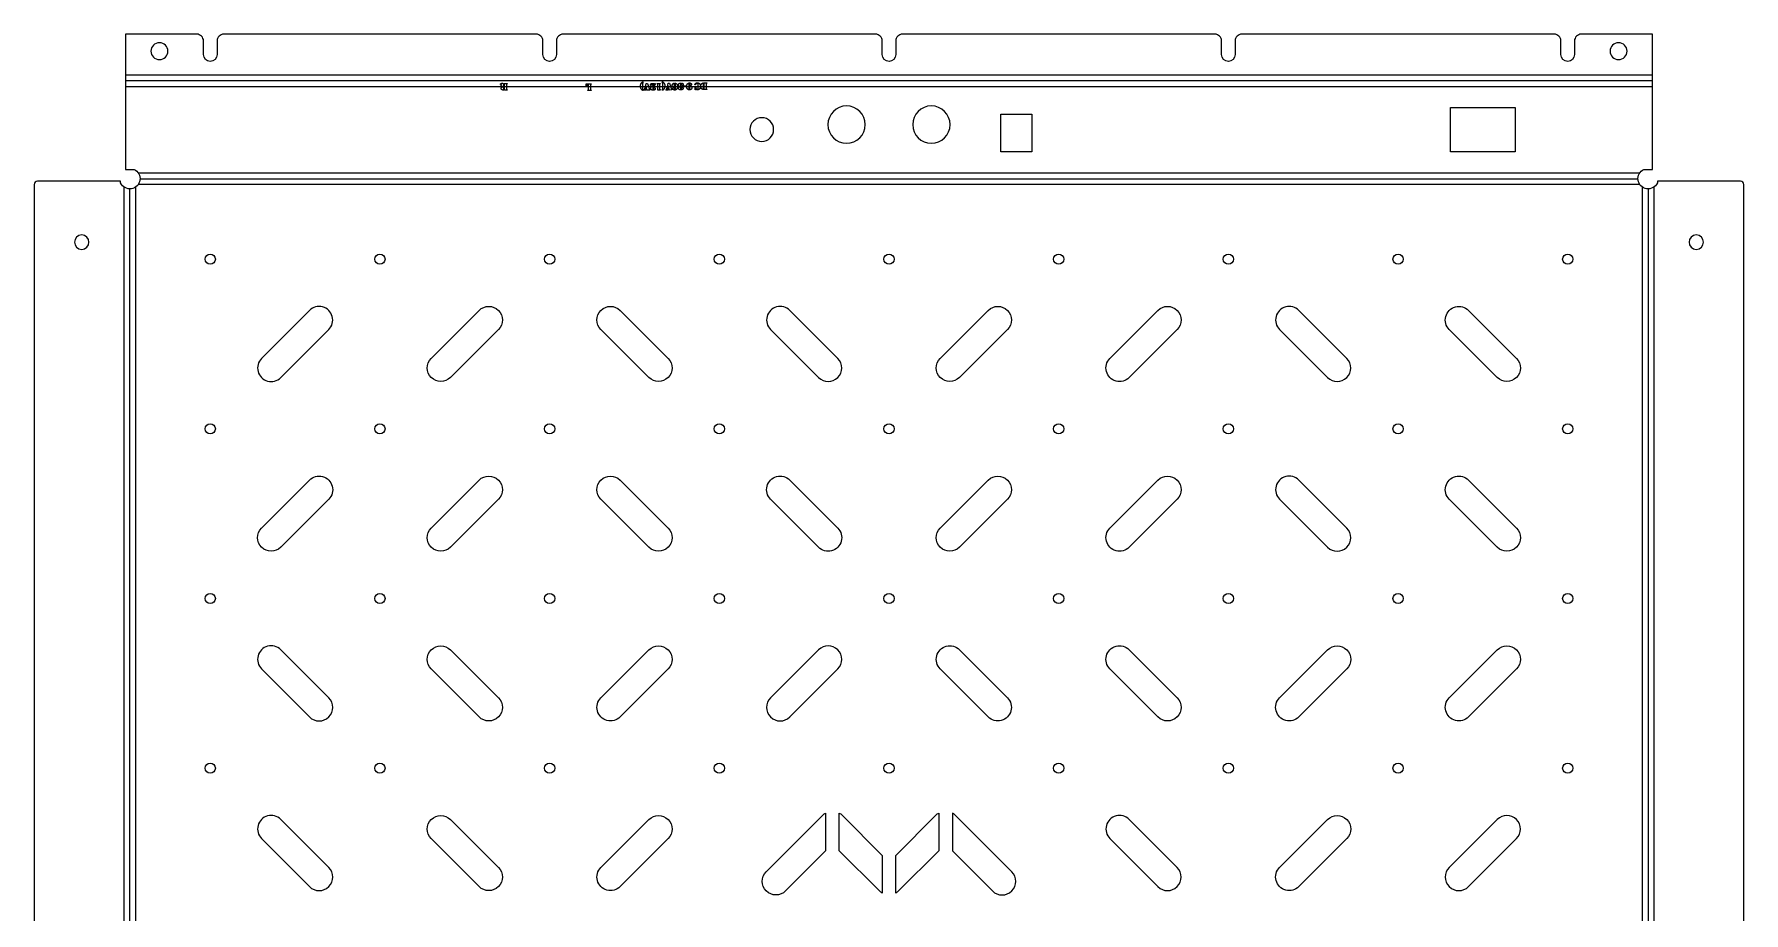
# Model space of a CAD drawing. Header units: millimetres. Extents: x -56 to 448, y 0 to 533.
# Drawn here: x -56 to 448, y 274 to 533 of the extents above; entities that cross this region are included whole.
import ezdxf

# ---------------------------------------------------------------- set-up
doc = ezdxf.new("R2010")
doc.units = ezdxf.units.MM

msp = doc.modelspace()

# ---------------------------------------------------------------- linework, layer by layer
at = {"layer": 'BEND'}
for p, q in [((-29, 518.88), (421, 518.88)), ((-24.7, 489.98), (416.7, 489.98)), ((-27.7, 45.59), (-27.7, 486.98)), ((419.7, 486.98), (419.7, 45.59))]:
    msp.add_line(p, q, dxfattribs=at)
at = {"layer": 'BEND_EXTENT'}
for p, q in [((-29, 520.57), (421, 520.57)), ((-29, 517.18), (421, 517.18)), ((-25.22, 491.68), (417.22, 491.68)), ((-29.39, 45.06), (-29.39, 487.51)), ((-26, 487.51), (-26, 45.06)), ((417.22, 488.29), (-25.22, 488.29)), ((418, 45.06), (418, 487.51)), ((421.39, 487.51), (421.39, 45.06))]:
    msp.add_line(p, q, dxfattribs=at)
at = {"layer": 'INTERIOR_PROFILES'}
for points in [[(238.06, 508.96), (238.06, 497.86), (228.96, 497.86), (228.96, 508.96)], [(380.5, 510.93), (380.5, 497.93), (361.5, 497.93), (361.5, 510.93)]]:
    msp.add_lwpolyline(points, close=True, dxfattribs=at)
for points in [[(11.1, 437.04, 1), (16.76, 431.39), (30.9, 445.53, 1), (25.24, 451.19)], [(80.9, 445.53), (66.76, 431.39, -1), (61.1, 437.04), (75.24, 451.19, -1)], [(116.76, 451.19), (130.9, 437.04, -1), (125.24, 431.39), (111.1, 445.53, -1)], [(166.76, 451.19, 1), (161.1, 445.53), (175.24, 431.39, 1), (180.9, 437.04)], [(230.9, 445.53), (216.76, 431.39, -1), (211.1, 437.04), (225.24, 451.19, -1)], [(261.1, 437.04), (275.24, 451.19, -1), (280.9, 445.53), (266.76, 431.39, -1)], [(325.24, 431.39, 1), (330.9, 437.04), (316.76, 451.19, 1), (311.1, 445.53)], [(366.76, 451.19), (380.9, 437.04, -1), (375.24, 431.39), (361.1, 445.53, -1)], [(30.9, 395.53), (16.76, 381.39, -1), (11.1, 387.04), (25.24, 401.19, -1)], [(80.9, 395.53), (66.76, 381.39, -1), (61.1, 387.04), (75.24, 401.19, -1)], [(116.76, 401.19), (130.9, 387.04, -1), (125.24, 381.39), (111.1, 395.53, -1)], [(166.76, 401.19), (180.9, 387.04, -1), (175.24, 381.39), (161.1, 395.53, -1)], [(230.9, 395.53), (216.76, 381.39, -1), (211.1, 387.04), (225.24, 401.19, -1)], [(261.1, 387.04), (275.24, 401.19, -1), (280.9, 395.53), (266.76, 381.39, -1)], [(316.76, 401.19, 1), (311.1, 395.53), (325.24, 381.39, 1), (330.9, 387.04)], [(366.76, 401.19), (380.9, 387.04, -1), (375.24, 381.39), (361.1, 395.53, -1)], [(16.76, 351.19, 1), (11.1, 345.53), (25.24, 331.39, 1), (30.9, 337.04)], [(66.76, 351.19), (80.9, 337.04, -1), (75.24, 331.39), (61.1, 345.53, -1)], [(130.9, 345.53), (116.76, 331.39, -1), (111.1, 337.04), (125.24, 351.19, -1)], [(161.1, 337.04, 1), (166.76, 331.39), (180.9, 345.53, 1), (175.24, 351.19)], [(225.24, 331.39), (211.1, 345.53, -1), (216.76, 351.19), (230.9, 337.04, -1)], [(275.24, 331.39), (261.1, 345.53, -1), (266.76, 351.19), (280.9, 337.04, -1)], [(330.9, 345.53), (316.76, 331.39, -1), (311.1, 337.04), (325.24, 351.19, -1)], [(380.9, 345.53), (366.76, 331.39, -1), (361.1, 337.04), (375.24, 351.19, -1)], [(25.24, 281.39, 1), (30.9, 287.04), (16.76, 301.19, 1), (11.1, 295.53)], [(75.24, 281.39), (61.1, 295.53, -1), (66.76, 301.19), (80.9, 287.04, -1)], [(111.1, 287.04), (125.24, 301.19, -1), (130.9, 295.53), (116.76, 281.39, -1)], [(159.84, 285.78), (176.5, 302.45, -0.065543), (177.33, 303.08), (177.33, 291.96), (165.5, 280.12, -1)], [(181.33, 291.96), (181.33, 303.08, -0.065543), (182.16, 302.45), (194, 290.61), (194, 279.49, -0.065543), (193.17, 280.12)], [(210.67, 303.08), (210.67, 291.96), (198.83, 280.12, -0.065543), (198, 279.49), (198, 290.61), (209.84, 302.45, -0.065543)], [(226.5, 280.12, 1), (232.16, 285.78), (215.5, 302.45, 0.065543), (214.67, 303.08), (214.67, 291.96)], [(275.24, 281.39, 1), (280.9, 287.04), (266.76, 301.19, 1), (261.1, 295.53)], [(311.1, 287.04), (325.24, 301.19, -1), (330.9, 295.53), (316.76, 281.39, -1)], [(380.9, 295.53, 1), (375.24, 301.19), (361.1, 287.04, 1), (366.76, 281.39)]]:
    msp.add_lwpolyline(points, format="xyb", close=True, dxfattribs=at)
at = {"layer": 'INTERIOR_PROFILES', "extrusion": (0, 0, -1)}
for centre, radius in [((19, 527.57), 2.5), ((-411, 527.57), 2.5), ((-183.49, 505.93), 5.5), ((-208.49, 505.93), 5.5), ((-158.5, 504.47), 3.5), ((41.89, 471.29), 2.12), ((-433.89, 471.29), 2.12)]:
    msp.add_circle(centre, radius, dxfattribs=at)
at = {"layer": 'INTERIOR_PROFILES'}
for centre in [(-4, 466.29), (46, 466.29), (96, 466.29), (146, 466.29), (196, 466.29), (246, 466.29), (296, 466.29), (346, 466.29), (396, 466.29), (-4, 416.29), (46, 416.29), (96, 416.29), (146, 416.29), (196, 416.29), (246, 416.29), (296, 416.29), (346, 416.29), (396, 416.29), (-4, 366.29), (46, 366.29), (96, 366.29), (146, 366.29), (196, 366.29), (246, 366.29), (296, 366.29), (346, 366.29), (396, 366.29), (-4, 316.29), (46, 316.29), (96, 316.29), (146, 316.29), (196, 316.29), (246, 316.29), (296, 316.29), (346, 316.29), (396, 316.29)]:
    msp.add_circle(centre, 1.5, dxfattribs=at)
at = {"layer": 'OUTER_PROFILES'}
msp.add_lwpolyline([(447.89, 44.29), (447.89, 488.29, 0.414214), (446.89, 489.29), (422.42, 489.29), (422.42, 488.73, -1.43416), (418.44, 492.71), (421, 492.71), (421, 532.57), (400, 532.57, 0.414214), (398, 530.57), (398, 526.57, -1), (394, 526.57), (394, 530.57, 0.414214), (392, 532.57), (300, 532.57, 0.414214), (298, 530.57), (298, 526.57, -1), (294, 526.57), (294, 530.57, 0.414214), (292, 532.57), (200, 532.57, 0.414214), (198, 530.57), (198, 526.57, -1), (194, 526.57), (194, 530.57, 0.414214), (192, 532.57), (100, 532.57, 0.414214), (98, 530.57), (98, 526.57, -1), (94, 526.57), (94, 530.57, 0.414214), (92, 532.57), (0, 532.57, 0.414214), (-2, 530.57), (-2, 526.57, -1), (-6, 526.57), (-6, 530.57, 0.414214), (-8, 532.57), (-29, 532.57), (-29, 492.71), (-26.44, 492.71, -1.43416), (-30.42, 488.73), (-30.42, 489.29), (-54.89, 489.29, 0.414214), (-55.89, 488.29), (-55.89, 44.29, 0.414214)], format="xyb", dxfattribs=at)
at = {"layer": 'TEXT'}
for p, q in [((81.75, 517.45), (81.75, 517.76)), ((82.38, 517.7), (82.38, 517.45)), ((82.38, 516.84), (82.38, 516.45)), ((82.54, 516.08), (82.51, 516.08)), ((82.55, 517.2), (82.54, 517.04)), ((82.55, 516.24), (82.54, 516.08)), ((82.61, 518.08), (82.66, 518.08)), ((82.66, 518.08), (83.32, 518.08)), ((82.66, 516.08), (82.66, 517.8)), ((83.31, 516.08), (82.66, 516.08)), ((83.31, 517.81), (83.31, 516.34)), ((83.35, 516.08), (83.31, 516.08)), ((83.32, 518.08), (83.35, 518.08)), ((106.75, 517.37), (106.75, 517.96)), ((106.75, 517.96), (107.31, 517.96)), ((107.31, 517.96), (107.31, 517.8)), ((107.43, 515.96), (107.38, 515.96)), ((107.43, 517.96), (108.08, 517.96)), ((107.43, 516.24), (107.43, 517.96)), ((108.08, 515.96), (107.43, 515.96)), ((108.08, 517.96), (108.12, 517.96)), ((108.08, 517.7), (108.08, 516.23)), ((108.12, 515.96), (108.08, 515.96)), ((123.81, 516.18), (123.89, 516.22)), ((124.25, 516.04), (123.89, 516.03)), ((124.04, 516.46), (124.27, 517.32)), ((124.35, 517.04), (124.19, 516.42)), ((124.26, 516.21), (124.31, 516.2)), ((124.27, 517.32), (124.35, 517.04)), ((124.32, 517.53), (124.45, 518.04)), ((124.68, 516.34), (124.32, 517.53)), ((124.45, 518.04), (124.84, 518.05)), ((125.37, 516.05), (124.72, 516.04)), ((124.84, 518.05), (125.38, 516.3)), ((126.22, 517.2), (126.41, 517.28)), ((126.44, 518.05), (126.64, 518)), ((126.51, 516.04), (126.47, 516.04)), ((126.5, 516.2), (126.51, 516.04)), ((126.63, 516.04), (126.63, 516.2)), ((126.65, 517.4), (126.69, 517.42)), ((127.78, 518.08), (127.83, 518.08)), ((127.83, 518.08), (128.4, 518.09)), ((127.86, 516.08), (127.84, 517.8)), ((128.47, 516.12), (127.86, 516.08)), ((128.4, 518.09), (128.44, 518.09)), ((128.4, 517.81), (128.41, 516.44)), ((128.48, 516.29), (128.53, 516.28)), ((130.33, 516.26), (130.4, 516.29)), ((130.76, 516.11), (130.4, 516.11)), ((130.56, 516.53), (130.79, 517.39)), ((130.87, 517.12), (130.7, 516.5)), ((130.78, 516.29), (130.83, 516.27)), ((130.79, 517.39), (130.87, 517.12)), ((130.84, 517.6), (130.97, 518.12)), ((131.19, 516.41), (130.84, 517.6)), ((130.97, 518.12), (131.36, 518.12)), ((131.89, 516.13), (131.24, 516.12)), ((131.36, 518.12), (131.9, 516.37)), ((132.73, 517.87), (132.73, 517.32)), ((132.8, 518.16), (132.83, 518.16)), ((132.82, 516.26), (132.82, 516.11)), ((132.83, 518.16), (132.83, 518.01)), ((132.93, 516.11), (132.93, 516.26)), ((132.94, 518.01), (132.94, 518.16)), ((132.95, 517.22), (132.95, 517.05)), ((133.08, 516.47), (133.06, 517.82)), ((134.53, 517.82), (134.53, 517.4)), ((134.54, 516.88), (134.54, 516.82)), ((134.54, 516.82), (134.55, 516.49)), ((134.62, 518.18), (134.68, 518.18)), ((134.71, 516.13), (134.67, 516.13)), ((134.68, 518.18), (134.69, 518.03)), ((134.71, 516.29), (134.71, 516.13)), ((134.82, 518.03), (134.81, 518.18)), ((134.84, 516.14), (134.84, 516.29)), ((134.92, 516.41), (134.86, 516.47)), ((135.51, 517.07), (135.51, 517.27)), ((135.57, 517.33), (136.2, 517.33)), ((136.2, 517.02), (135.57, 517.01)), ((136.26, 517.28), (136.26, 517.08)), ((136.97, 517.85), (136.98, 516.5)), ((137.09, 517.1), (137.09, 517.27)), ((137.1, 516.3), (137.1, 516.16)), ((137.11, 518.21), (137.11, 518.06)), ((137.21, 516.16), (137.21, 516.3)), ((137.22, 518.06), (137.22, 518.21)), ((137.27, 517.85), (137.32, 517.92)), ((137.32, 516.45), (137.31, 517)), ((138.85, 516.26), (138.84, 516.87)), ((139.01, 516.24), (139, 516.2)), ((139.43, 518.25), (139.43, 518.07)), ((139.46, 516.35), (139.46, 516.17)), ((139.55, 518.07), (139.55, 518.25)), ((139.57, 516.17), (139.57, 516.35)), ((139.61, 516.17), (139.57, 516.17)), ((139.73, 517.82), (139.73, 517.88)), ((139.74, 516.61), (139.73, 517.82)), ((141.21, 517.81), (141.22, 516.66)), ((141.37, 518.23), (141.37, 518.08)), ((141.39, 516.4), (141.39, 516.23)), ((141.5, 518.23), (142.15, 518.24)), ((141.52, 516.24), (141.5, 518.23)), ((142.18, 516.24), (141.52, 516.24)), ((142.15, 518.24), (142.19, 518.24)), ((142.15, 517.98), (142.17, 516.51)), ((142.21, 516.24), (142.18, 516.24))]:
    msp.add_line(p, q, dxfattribs=at)
for points in [[(81.52, 517.8), (81.52, 517.85), (81.57, 517.91)], [(81.55, 517.75), (81.52, 517.77), (81.52, 517.8)], [(81.6, 517.72), (81.57, 517.72), (81.55, 517.75)], [(81.57, 517.91), (81.61, 517.98), (81.68, 518.03)], [(81.67, 517.77), (81.64, 517.72), (81.6, 517.72)], [(81.7, 517.8), (81.69, 517.79), (81.67, 517.77)], [(81.68, 518.03), (81.74, 518.08), (81.81, 518.1)], [(81.72, 517.8), (81.71, 517.8), (81.7, 517.8)], [(81.75, 517.76), (81.75, 517.8), (81.72, 517.8)], [(81.74, 516.59), (81.74, 516.8), (81.86, 516.93)], [(81.93, 516.2), (81.73, 516.34), (81.74, 516.59)], [(81.78, 517.32), (81.75, 517.38), (81.75, 517.45)], [(81.87, 517.21), (81.81, 517.26), (81.78, 517.32)], [(81.81, 518.1), (81.88, 518.12), (81.97, 518.12)], [(81.86, 516.93), (81.92, 516.98), (81.99, 517.02)], [(82.01, 517.14), (81.93, 517.17), (81.87, 517.21)], [(82.23, 516.09), (82.06, 516.11), (81.93, 516.2)], [(81.97, 518.12), (82.17, 518.12), (82.27, 518.01)], [(81.99, 517.02), (82.06, 517.05), (82.21, 517.1)], [(82.21, 517.1), (82.08, 517.12), (82.01, 517.14)], [(82.51, 516.08), (82.34, 516.08), (82.23, 516.09)], [(82.27, 518.01), (82.38, 517.9), (82.38, 517.7)], [(82.38, 517.45), (82.38, 517.37), (82.38, 517.36)], [(82.38, 517.36), (82.39, 517.3), (82.42, 517.26)], [(82.39, 516.94), (82.38, 516.9), (82.38, 516.84)], [(82.38, 516.45), (82.38, 516.36), (82.42, 516.31)], [(82.43, 517), (82.4, 516.97), (82.39, 516.94)], [(82.42, 517.26), (82.47, 517.2), (82.55, 517.2)], [(82.42, 516.31), (82.45, 516.27), (82.55, 516.24)], [(82.54, 517.04), (82.47, 517.03), (82.43, 517)], [(82.48, 518), (82.48, 518.04), (82.52, 518.06)], [(82.55, 517.92), (82.48, 517.93), (82.48, 518)], [(82.52, 518.06), (82.55, 518.08), (82.61, 518.08)], [(82.62, 517.9), (82.61, 517.9), (82.55, 517.92)], [(82.64, 517.88), (82.63, 517.9), (82.62, 517.9)], [(82.66, 517.8), (82.66, 517.86), (82.64, 517.88)], [(83.33, 517.88), (83.31, 517.86), (83.31, 517.81)], [(83.31, 516.34), (83.31, 516.29), (83.33, 516.27)], [(83.35, 517.9), (83.34, 517.9), (83.33, 517.88)], [(83.33, 516.27), (83.34, 516.26), (83.35, 516.25)], [(83.35, 518.08), (83.41, 518.08), (83.44, 518.06)], [(83.4, 517.92), (83.36, 517.91), (83.35, 517.9)], [(83.35, 516.25), (83.35, 516.25), (83.4, 516.23)], [(83.43, 516.1), (83.4, 516.08), (83.35, 516.08)], [(83.46, 518), (83.46, 517.94), (83.4, 517.92)], [(83.4, 516.23), (83.46, 516.21), (83.46, 516.15)], [(83.46, 516.15), (83.46, 516.12), (83.43, 516.1)], [(83.44, 518.06), (83.46, 518.04), (83.46, 518)], [(106.76, 517.3), (106.75, 517.32), (106.75, 517.37)], [(106.82, 517.27), (106.78, 517.27), (106.76, 517.3)], [(106.88, 517.3), (106.86, 517.27), (106.82, 517.27)], [(106.92, 517.4), (106.9, 517.32), (106.88, 517.3)], [(107.01, 517.59), (106.96, 517.51), (106.92, 517.4)], [(107.12, 517.72), (107.06, 517.68), (107.01, 517.59)], [(107.2, 517.77), (107.16, 517.75), (107.12, 517.72)], [(107.31, 517.8), (107.24, 517.79), (107.2, 517.77)], [(107.25, 516.04), (107.25, 516.11), (107.32, 516.12)], [(107.29, 515.98), (107.25, 516.01), (107.25, 516.04)], [(107.38, 515.96), (107.32, 515.96), (107.29, 515.98)], [(107.32, 516.12), (107.38, 516.14), (107.39, 516.14)], [(107.39, 516.14), (107.4, 516.15), (107.41, 516.16)], [(107.41, 516.16), (107.43, 516.19), (107.43, 516.24)], [(108.1, 517.77), (108.08, 517.75), (108.08, 517.7)], [(108.08, 516.23), (108.08, 516.18), (108.1, 516.16)], [(108.12, 517.79), (108.11, 517.79), (108.1, 517.77)], [(108.1, 516.16), (108.11, 516.14), (108.12, 516.14)], [(108.12, 517.96), (108.17, 517.96), (108.2, 517.94)], [(108.17, 517.81), (108.12, 517.79), (108.12, 517.79)], [(108.12, 516.14), (108.12, 516.14), (108.17, 516.12)], [(108.2, 515.98), (108.17, 515.96), (108.12, 515.96)], [(108.23, 517.89), (108.23, 517.83), (108.17, 517.81)], [(108.17, 516.12), (108.23, 516.1), (108.23, 516.04)], [(108.2, 517.94), (108.23, 517.92), (108.23, 517.89)], [(108.23, 516.04), (108.23, 516), (108.2, 515.98)], [(122.75, 517.24), (122.74, 517.51), (122.84, 517.76)], [(122.86, 516.71), (122.75, 516.96), (122.75, 517.24)], [(122.84, 517.76), (122.95, 518.02), (123.1, 518.22)], [(123.13, 516.26), (122.97, 516.46), (122.86, 516.71)], [(123.1, 518.22), (123.19, 518.33), (123.29, 518.42)], [(123.31, 516.07), (123.21, 516.16), (123.13, 516.26)], [(123.29, 518.42), (123.39, 518.5), (123.43, 518.5)], [(123.32, 517.59), (123.31, 517.44), (123.32, 517.24)], [(123.46, 515.99), (123.42, 515.98), (123.31, 516.07)], [(123.36, 517.93), (123.33, 517.73), (123.32, 517.59)], [(123.32, 517.24), (123.32, 517.04), (123.33, 516.9)], [(123.33, 516.9), (123.35, 516.75), (123.38, 516.56)], [(123.49, 518.34), (123.41, 518.19), (123.36, 517.93)], [(123.38, 516.56), (123.43, 516.3), (123.51, 516.15)], [(123.43, 518.5), (123.45, 518.5), (123.48, 518.48)], [(123.51, 516.01), (123.48, 515.99), (123.46, 515.99)], [(123.48, 518.48), (123.52, 518.45), (123.51, 518.42)], [(123.51, 518.42), (123.51, 518.39), (123.49, 518.34)], [(123.51, 516.15), (123.54, 516.1), (123.54, 516.07)], [(123.54, 516.07), (123.54, 516.04), (123.51, 516.01)], [(123.76, 516.11), (123.76, 516.14), (123.77, 516.15)], [(123.8, 516.05), (123.76, 516.07), (123.76, 516.11)], [(123.77, 516.15), (123.78, 516.17), (123.81, 516.18)], [(123.89, 516.03), (123.82, 516.03), (123.8, 516.05)], [(123.89, 516.22), (123.93, 516.24), (123.98, 516.31)], [(123.98, 516.31), (124.02, 516.37), (124.04, 516.46)], [(124.19, 516.42), (124.17, 516.36), (124.17, 516.35)], [(124.17, 516.35), (124.17, 516.32), (124.19, 516.28)], [(124.19, 516.28), (124.21, 516.23), (124.26, 516.21)], [(124.34, 516.06), (124.3, 516.04), (124.25, 516.04)], [(124.31, 516.2), (124.37, 516.18), (124.37, 516.12)], [(124.37, 516.12), (124.37, 516.08), (124.34, 516.06)], [(124.56, 516.12), (124.56, 516.18), (124.62, 516.2)], [(124.58, 516.09), (124.56, 516.1), (124.56, 516.12)], [(124.6, 516.06), (124.59, 516.07), (124.58, 516.09)], [(124.64, 516.05), (124.62, 516.05), (124.6, 516.06)], [(124.62, 516.2), (124.65, 516.22), (124.67, 516.24)], [(124.72, 516.04), (124.66, 516.04), (124.64, 516.05)], [(124.67, 516.24), (124.68, 516.26), (124.68, 516.3)], [(124.68, 516.3), (124.68, 516.32), (124.68, 516.34)], [(125.48, 516.07), (125.44, 516.05), (125.37, 516.05)], [(125.38, 516.3), (125.39, 516.26), (125.4, 516.25)], [(125.4, 516.25), (125.41, 516.23), (125.44, 516.22)], [(125.44, 516.22), (125.48, 516.2), (125.5, 516.19)], [(125.51, 516.14), (125.51, 516.1), (125.48, 516.07)], [(125.5, 516.19), (125.51, 516.17), (125.51, 516.14)], [(125.71, 517.5), (125.71, 517.61), (125.76, 517.73)], [(125.73, 517.43), (125.71, 517.46), (125.71, 517.5)], [(125.79, 517.41), (125.75, 517.4), (125.73, 517.43)], [(125.76, 517.73), (125.81, 517.86), (125.89, 517.93)], [(125.78, 516.6), (125.78, 516.8), (125.9, 516.95)], [(125.94, 516.22), (125.79, 516.37), (125.78, 516.6)], [(125.85, 517.48), (125.84, 517.41), (125.79, 517.41)], [(125.87, 517.54), (125.86, 517.52), (125.85, 517.48)], [(125.89, 517.57), (125.88, 517.56), (125.87, 517.54)], [(125.89, 517.93), (125.95, 518), (126.04, 518.04)], [(125.99, 517.61), (125.92, 517.61), (125.89, 517.57)], [(125.9, 516.95), (126.01, 517.11), (126.22, 517.2)], [(126.17, 516.09), (126.04, 516.13), (125.94, 516.22)], [(126.34, 517.56), (126.07, 517.61), (125.99, 517.61)], [(126.04, 518.04), (126.14, 518.08), (126.22, 518.09)], [(126.47, 516.04), (126.31, 516.04), (126.17, 516.09)], [(126.22, 518.09), (126.33, 518.09), (126.44, 518.05)], [(126.63, 517.53), (126.52, 517.53), (126.34, 517.56)], [(126.39, 516.82), (126.37, 516.73), (126.37, 516.6)], [(126.37, 516.6), (126.38, 516.36), (126.42, 516.28)], [(126.43, 516.97), (126.4, 516.91), (126.39, 516.82)], [(126.41, 517.28), (126.5, 517.31), (126.65, 517.4)], [(126.42, 516.28), (126.43, 516.25), (126.45, 516.23)], [(126.51, 517.08), (126.47, 517.04), (126.43, 516.97)], [(126.45, 516.23), (126.47, 516.22), (126.5, 516.2)], [(126.7, 517.24), (126.56, 517.13), (126.51, 517.08)], [(126.56, 516.53), (126.55, 516.64), (126.64, 516.72)], [(126.59, 516.4), (126.56, 516.45), (126.56, 516.53)], [(126.68, 516.3), (126.62, 516.35), (126.59, 516.4)], [(126.99, 517.67), (126.86, 517.53), (126.63, 517.53)], [(126.63, 516.2), (126.67, 516.21), (126.7, 516.23)], [(126.87, 516.12), (126.79, 516.08), (126.63, 516.04)], [(126.64, 518), (126.8, 517.95), (126.85, 517.96)], [(126.64, 516.72), (126.72, 516.8), (126.84, 516.8)], [(126.72, 516.26), (126.72, 516.28), (126.68, 516.3)], [(126.69, 517.42), (126.75, 517.42), (126.8, 517.44)], [(126.86, 517.38), (126.8, 517.32), (126.7, 517.24)], [(126.7, 516.23), (126.72, 516.24), (126.72, 516.26)], [(126.8, 517.44), (126.86, 517.45), (126.96, 517.5)], [(126.84, 516.8), (126.96, 516.8), (127.04, 516.72)], [(126.85, 517.96), (126.91, 517.96), (126.98, 518.02)], [(126.96, 517.5), (126.91, 517.43), (126.86, 517.38)], [(127.06, 516.28), (126.99, 516.18), (126.87, 516.12)], [(126.98, 518.02), (127.03, 518.06), (127.05, 518.06)], [(127.09, 517.81), (127.05, 517.73), (126.99, 517.67)], [(127.04, 516.72), (127.13, 516.63), (127.13, 516.51)], [(127.05, 518.06), (127.08, 518.06), (127.1, 518.04)], [(127.13, 516.51), (127.13, 516.39), (127.06, 516.28)], [(127.12, 517.97), (127.12, 517.89), (127.09, 517.81)], [(127.1, 518.04), (127.12, 518.01), (127.12, 517.97)], [(127.65, 518), (127.65, 518.04), (127.69, 518.06)], [(127.73, 517.92), (127.65, 517.93), (127.65, 518)], [(127.69, 518.06), (127.72, 518.08), (127.78, 518.08)], [(127.79, 517.9), (127.78, 517.9), (127.73, 517.92)], [(127.82, 517.88), (127.8, 517.9), (127.79, 517.9)], [(127.84, 517.8), (127.84, 517.86), (127.82, 517.88)], [(128.42, 517.89), (128.4, 517.86), (128.4, 517.81)], [(128.41, 516.44), (128.41, 516.36), (128.43, 516.32)], [(128.44, 517.91), (128.43, 517.9), (128.42, 517.89)], [(128.43, 516.32), (128.45, 516.29), (128.48, 516.29)], [(128.44, 518.09), (128.51, 518.09), (128.54, 518.07)], [(128.51, 517.93), (128.45, 517.91), (128.44, 517.91)], [(128.56, 516.14), (128.54, 516.12), (128.47, 516.12)], [(128.58, 518.01), (128.58, 517.94), (128.51, 517.93)], [(128.53, 516.28), (128.6, 516.27), (128.6, 516.21)], [(128.54, 518.07), (128.58, 518.05), (128.58, 518.01)], [(128.6, 516.21), (128.6, 516.16), (128.56, 516.14)], [(129.18, 518.49), (129.18, 518.51), (129.2, 518.54)], [(129.21, 518.4), (129.18, 518.46), (129.18, 518.49)], [(129.2, 518.54), (129.23, 518.57), (129.26, 518.57)], [(129.2, 516.14), (129.2, 516.17), (129.23, 516.22)], [(129.23, 516.08), (129.2, 516.11), (129.2, 516.14)], [(129.33, 518), (129.29, 518.26), (129.21, 518.4)], [(129.23, 516.22), (129.31, 516.37), (129.35, 516.63)], [(129.29, 516.05), (129.26, 516.05), (129.23, 516.08)], [(129.26, 518.57), (129.3, 518.57), (129.4, 518.49)], [(129.43, 516.14), (129.33, 516.05), (129.29, 516.05)], [(129.38, 517.66), (129.37, 517.8), (129.33, 518)], [(129.35, 516.63), (129.38, 516.83), (129.39, 516.97)], [(129.4, 517.31), (129.4, 517.51), (129.38, 517.66)], [(129.39, 516.97), (129.4, 517.11), (129.4, 517.31)], [(129.4, 518.49), (129.5, 518.4), (129.59, 518.29)], [(129.61, 516.34), (129.53, 516.23), (129.43, 516.14)], [(129.59, 518.29), (129.75, 518.1), (129.86, 517.84)], [(129.87, 516.79), (129.77, 516.54), (129.61, 516.34)], [(129.86, 517.84), (129.97, 517.59), (129.97, 517.32)], [(129.97, 517.32), (129.97, 517.05), (129.87, 516.79)], [(130.28, 516.18), (130.28, 516.21), (130.29, 516.23)], [(130.32, 516.12), (130.28, 516.14), (130.28, 516.18)], [(130.29, 516.23), (130.3, 516.24), (130.33, 516.26)], [(130.4, 516.11), (130.34, 516.11), (130.32, 516.12)], [(130.4, 516.29), (130.45, 516.32), (130.49, 516.38)], [(130.49, 516.38), (130.54, 516.45), (130.56, 516.53)], [(130.7, 516.5), (130.69, 516.44), (130.69, 516.43)], [(130.69, 516.43), (130.69, 516.39), (130.7, 516.35)], [(130.7, 516.35), (130.73, 516.3), (130.78, 516.29)], [(130.85, 516.13), (130.82, 516.11), (130.76, 516.11)], [(130.83, 516.27), (130.88, 516.25), (130.88, 516.2)], [(130.88, 516.2), (130.88, 516.16), (130.85, 516.13)], [(131.08, 516.2), (131.08, 516.25), (131.13, 516.27)], [(131.09, 516.16), (131.08, 516.18), (131.08, 516.2)], [(131.12, 516.13), (131.1, 516.14), (131.09, 516.16)], [(131.15, 516.12), (131.13, 516.12), (131.12, 516.13)], [(131.13, 516.27), (131.17, 516.29), (131.18, 516.31)], [(131.24, 516.12), (131.18, 516.12), (131.15, 516.12)], [(131.18, 516.31), (131.2, 516.33), (131.2, 516.37)], [(131.2, 516.37), (131.2, 516.39), (131.19, 516.41)], [(131.99, 516.15), (131.96, 516.13), (131.89, 516.13)], [(131.9, 516.37), (131.91, 516.34), (131.92, 516.32)], [(131.92, 516.32), (131.93, 516.31), (131.95, 516.3)], [(131.95, 516.3), (132, 516.28), (132.02, 516.26)], [(132.03, 516.21), (132.03, 516.17), (131.99, 516.15)], [(132.02, 516.26), (132.03, 516.25), (132.03, 516.21)], [(132.14, 517.47), (132.13, 517.62), (132.2, 517.77)], [(132.18, 517.26), (132.14, 517.36), (132.14, 517.47)], [(132.3, 517.09), (132.23, 517.16), (132.18, 517.26)], [(132.2, 517.77), (132.26, 517.91), (132.37, 518)], [(132.25, 516.54), (132.25, 516.66), (132.33, 516.74)], [(132.33, 516.33), (132.26, 516.43), (132.25, 516.54)], [(132.46, 516.99), (132.37, 517.03), (132.3, 517.09)], [(132.33, 516.74), (132.42, 516.83), (132.54, 516.83)], [(132.53, 516.18), (132.4, 516.24), (132.33, 516.33)], [(132.37, 518), (132.45, 518.07), (132.57, 518.12)], [(132.65, 516.96), (132.56, 516.96), (132.46, 516.99)], [(132.82, 516.11), (132.68, 516.11), (132.53, 516.18)], [(132.54, 516.83), (132.65, 516.83), (132.72, 516.76)], [(132.57, 518.12), (132.68, 518.16), (132.8, 518.16)], [(132.95, 517.05), (132.8, 516.96), (132.65, 516.96)], [(132.7, 516.38), (132.69, 516.36), (132.69, 516.34)], [(132.69, 516.34), (132.69, 516.27), (132.82, 516.26)], [(132.74, 516.44), (132.71, 516.4), (132.7, 516.38)], [(132.72, 516.76), (132.8, 516.69), (132.8, 516.59)], [(132.75, 517.96), (132.73, 517.93), (132.73, 517.87)], [(132.73, 517.32), (132.73, 517.25), (132.76, 517.21)], [(132.8, 516.59), (132.8, 516.51), (132.74, 516.44)], [(132.83, 518.01), (132.78, 517.99), (132.75, 517.96)], [(132.76, 517.21), (132.79, 517.18), (132.84, 517.18)], [(132.84, 517.18), (132.88, 517.18), (132.95, 517.22)], [(132.93, 516.26), (133.01, 516.29), (133.04, 516.34)], [(133.17, 516.17), (133.05, 516.11), (132.93, 516.11)], [(132.94, 518.16), (133.08, 518.15), (133.21, 518.08)], [(133.04, 517.96), (133.01, 517.99), (132.94, 518.01)], [(133.06, 517.91), (133.05, 517.94), (133.04, 517.96)], [(133.04, 516.34), (133.08, 516.38), (133.08, 516.47)], [(133.06, 517.82), (133.06, 517.89), (133.06, 517.91)], [(133.38, 516.33), (133.28, 516.23), (133.17, 516.17)], [(133.21, 518.08), (133.33, 518.01), (133.43, 517.9)], [(133.66, 517.13), (133.67, 516.63), (133.38, 516.33)], [(133.43, 517.9), (133.54, 517.77), (133.6, 517.57)], [(133.6, 517.57), (133.66, 517.37), (133.66, 517.13)], [(133.94, 517.61), (133.93, 517.84), (134.09, 517.99)], [(133.98, 517.42), (133.94, 517.51), (133.94, 517.61)], [(134.08, 517.27), (134.02, 517.33), (133.98, 517.42)], [(133.98, 516.64), (133.98, 516.83), (134.1, 516.97)], [(134.03, 516.44), (133.98, 516.53), (133.98, 516.64)], [(134.17, 516.28), (134.08, 516.34), (134.03, 516.44)], [(134.19, 517.2), (134.13, 517.23), (134.08, 517.27)], [(134.09, 517.99), (134.18, 518.08), (134.32, 518.13)], [(134.1, 516.97), (134.15, 517.03), (134.22, 517.06)], [(134.39, 516.17), (134.26, 516.21), (134.17, 516.28)], [(134.39, 517.13), (134.26, 517.17), (134.19, 517.2)], [(134.22, 517.06), (134.28, 517.09), (134.39, 517.13)], [(134.32, 518.13), (134.46, 518.18), (134.62, 518.18)], [(134.67, 516.13), (134.53, 516.13), (134.39, 516.17)], [(134.54, 517.9), (134.53, 517.87), (134.53, 517.82)], [(134.53, 517.4), (134.54, 517.34), (134.54, 517.31)], [(134.57, 517.96), (134.55, 517.93), (134.54, 517.9)], [(134.54, 517.31), (134.55, 517.28), (134.57, 517.26)], [(134.7, 517.04), (134.54, 517.03), (134.54, 516.88)], [(134.55, 516.49), (134.55, 516.4), (134.58, 516.35)], [(134.69, 518.03), (134.6, 518), (134.57, 517.96)], [(134.57, 517.26), (134.61, 517.2), (134.7, 517.2)], [(134.58, 516.35), (134.62, 516.31), (134.71, 516.29)], [(134.7, 517.2), (134.76, 517.2), (134.78, 517.19)], [(134.79, 517.07), (134.76, 517.05), (134.7, 517.04)], [(134.78, 517.19), (134.81, 517.17), (134.81, 517.12)], [(134.81, 517.12), (134.81, 517.08), (134.79, 517.07)], [(134.81, 518.18), (134.98, 518.16), (135.09, 518.11)], [(134.81, 516.61), (134.8, 516.71), (134.88, 516.79)], [(134.86, 516.47), (134.81, 516.51), (134.81, 516.61)], [(134.93, 518.01), (134.88, 518.03), (134.82, 518.03)], [(134.83, 517.71), (134.82, 517.77), (134.86, 517.83)], [(134.89, 517.55), (134.83, 517.62), (134.83, 517.71)], [(134.84, 516.29), (134.89, 516.3), (134.92, 516.32)], [(135.13, 516.25), (135.02, 516.18), (134.84, 516.14)], [(134.86, 517.83), (134.89, 517.88), (134.94, 517.92)], [(134.88, 516.79), (134.96, 516.87), (135.07, 516.87)], [(135.1, 517.45), (134.97, 517.45), (134.89, 517.55)], [(134.96, 516.37), (134.95, 516.39), (134.92, 516.41)], [(134.92, 516.32), (134.93, 516.33), (134.94, 516.34)], [(134.98, 517.97), (134.98, 518), (134.93, 518.01)], [(134.94, 517.92), (134.98, 517.95), (134.98, 517.97)], [(134.94, 516.34), (134.96, 516.36), (134.96, 516.37)], [(135.07, 516.87), (135.17, 516.87), (135.25, 516.79)], [(135.09, 518.11), (135.23, 518.06), (135.3, 517.96)], [(135.3, 517.54), (135.22, 517.45), (135.1, 517.45)], [(135.27, 516.41), (135.22, 516.32), (135.13, 516.25)], [(135.25, 516.79), (135.32, 516.71), (135.32, 516.6)], [(135.32, 516.6), (135.32, 516.5), (135.27, 516.41)], [(135.3, 517.96), (135.37, 517.86), (135.37, 517.74)], [(135.37, 517.74), (135.38, 517.62), (135.3, 517.54)], [(135.51, 517.27), (135.51, 517.3), (135.52, 517.31)], [(135.52, 517.02), (135.51, 517.04), (135.51, 517.07)], [(135.52, 517.31), (135.53, 517.33), (135.57, 517.33)], [(135.57, 517.01), (135.54, 517.01), (135.52, 517.02)], [(136.2, 517.33), (136.23, 517.34), (136.24, 517.32)], [(136.25, 517.03), (136.23, 517.02), (136.2, 517.02)], [(136.24, 517.32), (136.26, 517.31), (136.26, 517.28)], [(136.26, 517.08), (136.26, 517.05), (136.25, 517.03)], [(136.38, 517.19), (136.37, 517.69), (136.66, 517.99)], [(136.44, 516.75), (136.38, 516.95), (136.38, 517.19)], [(136.61, 516.42), (136.5, 516.55), (136.44, 516.75)], [(136.84, 516.24), (136.71, 516.31), (136.61, 516.42)], [(136.66, 517.99), (136.76, 518.09), (136.88, 518.15)], [(137.1, 516.16), (136.96, 516.17), (136.84, 516.24)], [(136.88, 518.15), (137, 518.21), (137.11, 518.21)], [(137, 517.98), (136.97, 517.92), (136.97, 517.85)], [(136.98, 516.5), (136.98, 516.43), (136.99, 516.4)], [(136.99, 516.4), (136.99, 516.37), (137.01, 516.35)], [(137.04, 518.03), (137.02, 518.01), (137, 517.98)], [(137.01, 516.35), (137.03, 516.32), (137.1, 516.3)], [(137.11, 518.06), (137.07, 518.05), (137.04, 518.03)], [(137.09, 517.27), (137.25, 517.36), (137.4, 517.36)], [(137.21, 517.14), (137.16, 517.14), (137.09, 517.1)], [(137.28, 517.11), (137.25, 517.14), (137.21, 517.14)], [(137.21, 516.3), (137.27, 516.32), (137.29, 516.35)], [(137.64, 516.29), (137.46, 516.16), (137.21, 516.16)], [(137.22, 518.21), (137.37, 518.21), (137.52, 518.14)], [(137.29, 518.04), (137.27, 518.06), (137.22, 518.06)], [(137.24, 517.74), (137.24, 517.8), (137.27, 517.85)], [(137.32, 517.56), (137.24, 517.63), (137.24, 517.74)], [(137.31, 517), (137.31, 517.07), (137.28, 517.11)], [(137.34, 517.97), (137.34, 518.01), (137.29, 518.04)], [(137.29, 516.35), (137.32, 516.38), (137.32, 516.45)], [(137.32, 517.92), (137.34, 517.95), (137.34, 517.97)], [(137.51, 517.49), (137.4, 517.49), (137.32, 517.56)], [(137.4, 517.36), (137.49, 517.36), (137.58, 517.33)], [(137.71, 517.58), (137.63, 517.5), (137.51, 517.49)], [(137.52, 518.14), (137.64, 518.09), (137.72, 517.99)], [(137.58, 517.33), (137.67, 517.29), (137.74, 517.23)], [(137.83, 516.53), (137.76, 516.38), (137.64, 516.29)], [(137.79, 517.78), (137.79, 517.66), (137.71, 517.58)], [(137.72, 517.99), (137.79, 517.9), (137.79, 517.78)], [(137.74, 517.23), (137.82, 517.16), (137.86, 517.06)], [(137.91, 516.85), (137.91, 516.68), (137.83, 516.53)], [(137.86, 517.06), (137.91, 516.96), (137.91, 516.85)], [(138.83, 517.72), (138.83, 517.78), (138.88, 517.88)], [(138.85, 517.65), (138.83, 517.68), (138.83, 517.72)], [(138.84, 516.87), (138.84, 516.93), (138.87, 516.95)], [(138.91, 517.62), (138.88, 517.62), (138.85, 517.65)], [(138.87, 516.19), (138.85, 516.21), (138.85, 516.26)], [(138.87, 516.95), (138.89, 516.98), (138.93, 516.98)], [(138.93, 516.17), (138.89, 516.17), (138.87, 516.19)], [(138.88, 517.88), (138.93, 517.97), (139, 518.05)], [(138.96, 517.64), (138.94, 517.62), (138.91, 517.62)], [(138.93, 516.98), (138.96, 516.98), (138.98, 516.96)], [(139, 516.2), (138.98, 516.17), (138.93, 516.17)], [(139, 517.71), (138.98, 517.66), (138.96, 517.64)], [(138.98, 516.96), (139, 516.93), (139.02, 516.88)], [(139, 518.05), (139.1, 518.15), (139.2, 518.2)], [(139.07, 517.87), (139.02, 517.8), (139, 517.71)], [(139.08, 516.28), (139.04, 516.28), (139.01, 516.24)], [(139.02, 516.88), (139.05, 516.77), (139.08, 516.7)], [(139.19, 517.98), (139.13, 517.94), (139.07, 517.87)], [(139.08, 516.7), (139.14, 516.56), (139.23, 516.48)], [(139.18, 516.25), (139.1, 516.28), (139.08, 516.28)], [(139.34, 516.2), (139.3, 516.21), (139.18, 516.25)], [(139.43, 518.07), (139.32, 518.06), (139.19, 517.98)], [(139.2, 518.2), (139.3, 518.24), (139.43, 518.25)], [(139.23, 516.48), (139.28, 516.42), (139.33, 516.39)], [(139.33, 516.39), (139.39, 516.36), (139.46, 516.35)], [(139.46, 516.17), (139.39, 516.18), (139.34, 516.2)], [(139.55, 518.25), (139.83, 518.26), (140.04, 518.11)], [(139.62, 518.06), (139.6, 518.07), (139.55, 518.07)], [(139.57, 516.35), (139.66, 516.36), (139.7, 516.43)], [(139.92, 516.26), (139.76, 516.17), (139.61, 516.17)], [(139.67, 518.02), (139.65, 518.05), (139.62, 518.06)], [(139.71, 517.95), (139.7, 517.99), (139.67, 518.02)], [(139.7, 516.43), (139.74, 516.49), (139.74, 516.61)], [(139.73, 517.88), (139.72, 517.92), (139.71, 517.95)], [(140.2, 516.49), (140.08, 516.35), (139.92, 516.26)], [(140.04, 518.11), (140.23, 517.98), (140.33, 517.76)], [(140.37, 516.83), (140.31, 516.64), (140.2, 516.49)], [(140.33, 517.76), (140.42, 517.54), (140.43, 517.24)], [(140.43, 517.24), (140.43, 517.02), (140.37, 516.83)], [(140.55, 517.22), (140.54, 517.51), (140.65, 517.75)], [(140.64, 516.74), (140.55, 516.95), (140.55, 517.22)], [(140.9, 516.39), (140.73, 516.52), (140.64, 516.74)], [(140.65, 517.75), (140.76, 517.98), (140.96, 518.12)], [(141.26, 516.24), (141.08, 516.26), (140.9, 516.39)], [(140.96, 518.12), (141.06, 518.18), (141.15, 518.21)], [(141.15, 518.21), (141.23, 518.23), (141.37, 518.23)], [(141.22, 517.93), (141.21, 517.89), (141.21, 517.81)], [(141.25, 518), (141.22, 517.97), (141.22, 517.93)], [(141.22, 516.66), (141.22, 516.55), (141.26, 516.49)], [(141.29, 518.04), (141.26, 518.03), (141.25, 518)], [(141.26, 516.49), (141.28, 516.45), (141.3, 516.43)], [(141.39, 516.23), (141.32, 516.23), (141.26, 516.24)], [(141.37, 518.08), (141.31, 518.06), (141.29, 518.04)], [(141.3, 516.43), (141.33, 516.41), (141.39, 516.4)], [(142.17, 518.05), (142.15, 518.03), (142.15, 517.98)], [(142.19, 518.07), (142.18, 518.06), (142.17, 518.05)], [(142.17, 516.51), (142.17, 516.46), (142.19, 516.43)], [(142.19, 518.24), (142.24, 518.24), (142.27, 518.22)], [(142.24, 518.09), (142.2, 518.07), (142.19, 518.07)], [(142.19, 516.43), (142.2, 516.42), (142.21, 516.42)], [(142.21, 516.42), (142.22, 516.41), (142.26, 516.4)], [(142.3, 516.26), (142.27, 516.24), (142.21, 516.24)], [(142.3, 518.17), (142.3, 518.11), (142.24, 518.09)], [(142.26, 516.4), (142.32, 516.38), (142.32, 516.32)], [(142.27, 518.22), (142.3, 518.2), (142.3, 518.17)], [(142.32, 516.32), (142.32, 516.28), (142.3, 516.26)]]:
    msp.add_open_spline(points, degree=2, dxfattribs=at)

doc.saveas('drawing.dxf')
